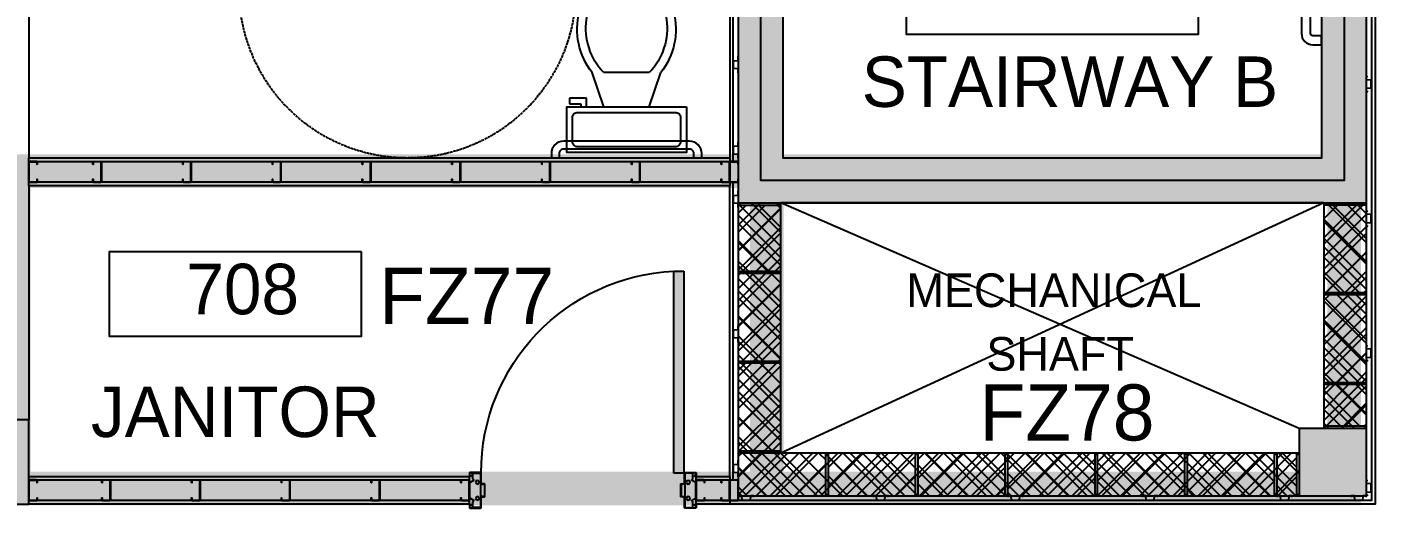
# Model space of a CAD drawing. Header units: millimetres. Extents: x 5414 to 278894, y 4264 to 146383.
# Drawn here: x 249094 to 255102, y 16096 to 18240 of the extents above; entities that cross this region are included whole.
import ezdxf
from ezdxf.enums import TextEntityAlignment as Align

# ---------------------------------------------------------------- set-up
doc = ezdxf.new("R2010")
doc.units = ezdxf.units.MM
doc.linetypes.add('Commercial Base Plan$0$ACAD_ISO02W100', pattern=[15, 12, -3])
for name, color, linetype in [('Commercial Base Plan$0$A-DR-INT', 6, 'Continuous'), ('Commercial Base Plan$0$A-GL-RMS-IDN', 6, 'Continuous'), ('Commercial Base Plan$0$A-PL-LAY-S', 6, 'Continuous'), ('Commercial Base Plan$0$H-PB-FIX', 6, 'Continuous'), ('Commercial Base Plan$0$R-FC-WSR-BRF', 6, 'Continuous'), ('E-FP-FZ', 1, 'Continuous')]:
    doc.layers.add(name, color=color, linetype=linetype)
doc.styles.add('ARCH', font='comic.ttf')
doc.styles.add('Commercial Base Plan$0$STYLUS BT', font='stylu.ttf')
pattern_1 = [(225, (182447.91, -22943.82), (42.426407, -42.426407), [])]
pattern_2 = [(135, (182447.91, -22943.82), (-42.426407, -42.426407), [])]
pattern_3 = [(225, (182047.91, -22943.82), (42.426407, -42.426407), [])]
pattern_4 = [(135, (182047.91, -22943.82), (-42.426407, -42.426407), [])]
pattern_5 = [(225, (181647.91, -22943.82), (42.426407, -42.426407), [])]
pattern_6 = [(135, (181647.91, -22943.82), (-42.426407, -42.426407), [])]
pattern_7 = [(225, (181247.91, -22943.82), (42.426407, -42.426407), [])]
pattern_8 = [(135, (181247.91, -22943.82), (-42.426407, -42.426407), [])]
pattern_9 = [(225, (180847.91, -22943.82), (42.426407, -42.426407), [])]
pattern_10 = [(135, (180847.91, -22943.82), (-42.426407, -42.426407), [])]
pattern_11 = [(225, (180447.91, -22943.82), (42.426407, -42.426407), [])]
pattern_12 = [(135, (180447.91, -22943.82), (-42.426407, -42.426407), [])]
pattern_13 = [(135, (182452.91, -23148.82), (-42.426407, -42.426407), [])]
pattern_14 = [(45, (182452.91, -23148.82), (-42.426407, 42.426407), [])]
pattern_15 = [(135, (182452.91, -23548.82), (-42.426407, -42.426407), [])]
pattern_16 = [(45, (182452.91, -23548.82), (-42.426407, 42.426407), [])]
pattern_17 = [(315, (180032.91, -23853.82), (42.426407, 42.426407), [])]
pattern_18 = [(225, (180032.91, -23853.82), (42.426407, -42.426407), [])]
pattern_19 = [(315, (180032.91, -23453.82), (42.426407, 42.426407), [])]
pattern_20 = [(225, (180032.91, -23453.82), (42.426407, -42.426407), [])]

# ---------------------------------------------------------------- blocks, each defined once
blk = doc.blocks.new('Commercial Base Plan$0$Toilet - top')
for p, q in [((9.5, -6), (9.5, -2)), ((-10, -8.5), (-8, -8.5)), ((-10, -9.5), (-10, -8.5)), ((-8, -8.5), (-8, -8)), ((-7, -8), (-7, -9.5)), ((-4, -8), (-6, -14)), ((4, -8), (6, -14)), ((-7, -9.5), (-10, -9.5)), ((4, -14), (-4, -14))]:
    blk.add_line(p, q)
blk.add_lwpolyline([(10.5, -8), (10.5, 0), (-10.5, 0), (-10.5, -8)], close=True)
for points in [[(-9.5, -2), (-9.5, -6)], [(8.5, -1), (-8.5, -1)], [(-8.5, -7), (8.5, -7)]]:
    blk.add_lwpolyline(points)
for centre, radius, start, end in [((-8.62, -1.88), 0.884, 81.8699, 188.1301), ((8.62, -1.88), 0.884, 351.8699, 98.1301), ((-8.62, -6.12), 0.884, 171.8699, 278.1301), ((8.62, -6.12), 0.884, 261.8699, 8.1301), ((3.52, -21.58), 12.17, 141.4691, 247.9714), ((4.2, -21.82), 11.33, 136.3677, 238.9468), ((-3.52, -21.58), 12.17, 292.0284, 38.5307), ((-4.2, -21.82), 11.33, 301.053, 43.6321), ((0, -27.88), 4, 245.7318, 294.2682), ((0, -29), 4, 254.8605, 285.1395)]:
    blk.add_arc(centre, radius, start, end)
blk = doc.blocks.new('Commercial Base Plan$0$wbFurringChanel 70x22')
blk.add_lwpolyline([(4.9, 2.6), (0.5, 2.6, 0.414214), (0, 2.1), (0, 0.5, 0.414214), (0.5, 0), (15.5, 0, 0.394412), (16, 0.5), (17.5, 21.5, -0.394412), (18, 22), (18.3, 22, -0.198912), (18.6, 21.9), (19.1, 21.4, 0.198912), (19.4, 21.3), (50.6, 21.3), (50.6, 21.3, 0.198912), (50.9, 21.4), (51.4, 21.9, -0.198912), (51.7, 22), (52, 22, -0.394412), (52.5, 21.5), (54, 0.5, 0.394412), (54.5, 0), (69.5, 0, 0.414214), (70, 0.5), (70, 1.5, 0.414214), (69.5, 2), (65, 2)], format="xyb")
blk = doc.blocks.new('Commercial Base Plan$0$wbC_Stud 92x38')
blk.add_lwpolyline([(-13, 38), (-3, 38, -0.414214), (0, 35), (0, 3, -0.414214), (-3, 0), (-89, 0, -0.414214), (-92, 3), (-92, 35, -0.414214), (-89, 38), (-79, 38), (-79, 37), (-89, 37, 0.414214), (-91, 35), (-91, 3, 0.414214), (-89, 1), (-3, 1, 0.414214), (-1, 3), (-1, 35, 0.414214), (-3, 37), (-13, 37)], format="xyb", close=True)
blk = doc.blocks.new('Commercial Base Plan$0$wbDoorPlan 900x124(1010ro)')
for p, q in [((54.5, 976.1), (54.5, 77)), ((99.5, 976.1), (54.5, 976.1)), ((99.5, 77), (99.5, 976.1)), ((54.5, 77), (99.5, 77)), ((1, -34.6), (1, 34.5)), ((1009, -34.6), (1009, 34.5))]:
    blk.add_line(p, q)
for points in [[(9, 65), (2, 65, -0.414214), (1, 66), (1, 77, -0.414214), (2, 78), (50, 78, -0.414214), (51, 77), (51, 29, 0.414214), (52, 28), (66, 28, -0.414214), (67, 27), (67, -27, -0.414214), (66, -28), (52, -28, 0.414214), (51, -29), (51, -77, -0.414214), (50, -78), (2, -78, -0.414214), (1, -77), (1, -66, -0.414214), (2, -65), (9, -65), (9, -64), (2, -64, 0.414214), (0, -66), (0, -77, 0.414214), (2, -79), (50, -79, 0.414214), (52, -77), (52, -29), (66, -29, 0.414214), (68, -27), (68, 27, 0.414214), (66, 29), (52, 29), (52, 77, 0.414214), (50, 79), (2, 79, 0.414214), (0, 77), (0, 66, 0.414214), (2, 64), (9, 64)], [(1001, 65), (1008, 65, 0.414214), (1009, 66), (1009, 77, 0.414214), (1008, 78), (960, 78, 0.414214), (959, 77), (959, 29, -0.414214), (958, 28), (944, 28, 0.414214), (943, 27), (943, -27, 0.414214), (944, -28), (958, -28, -0.414214), (959, -29), (959, -77, 0.414214), (960, -78), (1008, -78, 0.414214), (1009, -77), (1009, -66, 0.414214), (1008, -65), (1001, -65), (1001, -64), (1008, -64, -0.414214), (1010, -66), (1010, -77, -0.414214), (1008, -79), (960, -79, -0.414214), (958, -77), (958, -29), (944, -29, -0.414214), (942, -27), (942, 27, -0.414214), (944, 29), (958, 29), (958, 77, -0.414214), (960, 79), (1008, 79, -0.414214), (1010, 77), (1010, 66, -0.414214), (1008, 64), (1001, 64)]]:
    blk.add_lwpolyline(points, format="xyb", close=True)
for points in [[(0, -34), (0, 34), (20, 45), (15, 51.5), (15, 77), (50, 77), (50, -77), (15, -77), (15, -51.5), (20, -45)], [(1010, -34), (1010, 34), (990, 45), (995, 51.5), (995, 77), (960, 77), (960, -77), (995, -77), (995, -51.5), (990, -45)]]:
    blk.add_lwpolyline(points, close=True)
for centre in [(35, 36), (975, 36), (35, -36), (975, -36)]:
    blk.add_circle(centre, 8)
blk.add_arc((58.9, 77.9), 899.1, 359.94192, 87.41192)
blk.add_solid([(54.5, 976.1), (99.5, 976.1), (54.5, 77), (99.5, 77)])
blk = doc.blocks.new('Commercial Base Plan$0$att.RoomName&Number')
blk.add_lwpolyline([(-7.5, 0), (7.5, 0), (7.5, 5), (-7.5, 5)], close=True)
at = {"style": 'Commercial Base Plan$0$STYLUS BT'}
for tag, p in [('ROOM_NAME', (0, 9.5)), ('ROOM', (0, 2.5))]:
    blk.add_attdef(tag, text='', height=3, dxfattribs=at).set_placement(p, align=Align.MIDDLE)

msp = doc.modelspace()

# ---------------------------------------------------------------- hatches: boundary and pattern name
at = {"layer": 'Commercial Base Plan$0$A-PL-LAY-S'}
for points in [[(254764, 22251.2), (254864, 22251.2), (254864, 17656.2), (252464, 17656.2), (252464, 22251.2), (253739, 22251.2), (253739, 22451.2), (252264, 22451.2), (252264, 17456.2), (255064, 17456.2), (255064, 22451.2), (254764, 22451.2)], [(255064, 16451.2), (254764, 16451.2), (254764, 16151.2), (255064, 16151.2)]]:
    msp.add_hatch(color=256, dxfattribs=at).paths.add_polyline_path(points)
h = msp.add_hatch(dxfattribs=at)
h.set_pattern_fill('LINE', color=256, scale=25, angle=315, style=0)
h.set_pattern_definition([(315, (84972.87, -183722.72), (56.1266, 56.1266), [])])
h.paths.add_polyline_path([(254874, 16451.2), (255064, 16451.2), (255064, 17456.2), (254874, 17456.2)])
h.paths.add_polyline_path([(252264, 16151.2), (254764, 16151.2), (254764, 16341.2), (252454, 16341.2), (252454, 17456.2), (252264, 17456.2)])
h = msp.add_hatch(dxfattribs=at)
h.set_pattern_fill('LINE', color=256, scale=25, angle=45, style=0)
h.set_pattern_definition([(45, (84972.87, -183722.72), (-56.1266, 56.1266), [])])
h.paths.add_polyline_path([(254874, 16451.2), (255064, 16451.2), (255064, 17456.2), (254874, 17456.2)])
h.paths.add_polyline_path([(252264, 16151.2), (254764, 16151.2), (254764, 16341.2), (252454, 16341.2), (252454, 17456.2), (252264, 17456.2)])
h = msp.add_hatch(dxfattribs=at)
h.set_pattern_fill('_USER', color=6, scale=60, angle=-45, style=0, pattern_type=0)
h.set_pattern_definition(pattern_17)
h.paths.add_polyline_path([(255064, 17446.2), (255059, 17446.2), (254879, 17446.2), (254874, 17446.2), (254874, 17056.2), (254879, 17056.2), (255059, 17056.2), (255064, 17056.2)])
h = msp.add_hatch(dxfattribs=at)
h.set_pattern_fill('_USER', color=6, scale=60, angle=225, style=0, pattern_type=0)
h.set_pattern_definition(pattern_18)
h.paths.add_polyline_path([(254874, 17056.2), (254879, 17056.2), (255059, 17056.2), (255064, 17056.2), (255064, 17446.2), (255059, 17446.2), (254879, 17446.2), (254874, 17446.2)])
h = msp.add_hatch(dxfattribs=at)
h.set_pattern_fill('_USER', color=6, scale=60, angle=-45, style=0, pattern_type=0)
h.set_pattern_definition(pattern_17)
h.paths.add_polyline_path([(255064, 17446.2), (255059, 17446.2), (254879, 17446.2), (254874, 17446.2), (254874, 17056.2), (254879, 17056.2), (255059, 17056.2), (255064, 17056.2)])
h = msp.add_hatch(dxfattribs=at)
h.set_pattern_fill('_USER', color=6, scale=60, angle=225, style=0, pattern_type=0)
h.set_pattern_definition(pattern_18)
h.paths.add_polyline_path([(254874, 17056.2), (254879, 17056.2), (255059, 17056.2), (255064, 17056.2), (255064, 17446.2), (255059, 17446.2), (254879, 17446.2), (254874, 17446.2)])
h = msp.add_hatch(dxfattribs=at)
h.set_pattern_fill('_USER', color=6, scale=60, angle=135, style=0, pattern_type=0)
h.set_pattern_definition(pattern_15)
h.paths.add_polyline_path([(252264, 16751.2), (252269, 16751.2), (252449, 16751.2), (252454, 16751.2), (252454, 17141.2), (252449, 17141.2), (252269, 17141.2), (252264, 17141.2)])
h = msp.add_hatch(dxfattribs=at)
h.set_pattern_fill('_USER', color=6, scale=60, angle=405, style=0, pattern_type=0)
h.set_pattern_definition(pattern_16)
h.paths.add_polyline_path([(252454, 17141.2), (252449, 17141.2), (252269, 17141.2), (252264, 17141.2), (252264, 16751.2), (252269, 16751.2), (252449, 16751.2), (252454, 16751.2)])
h = msp.add_hatch(dxfattribs=at)
h.set_pattern_fill('_USER', color=6, scale=60, angle=135, style=0, pattern_type=0)
h.set_pattern_definition(pattern_15)
h.paths.add_polyline_path([(252264, 16751.2), (252269, 16751.2), (252449, 16751.2), (252454, 16751.2), (252454, 17141.2), (252449, 17141.2), (252269, 17141.2), (252264, 17141.2)])
h = msp.add_hatch(dxfattribs=at)
h.set_pattern_fill('_USER', color=6, scale=60, angle=405, style=0, pattern_type=0)
h.set_pattern_definition(pattern_16)
h.paths.add_polyline_path([(252454, 17141.2), (252449, 17141.2), (252269, 17141.2), (252264, 17141.2), (252264, 16751.2), (252269, 16751.2), (252449, 16751.2), (252454, 16751.2)])
h = msp.add_hatch(dxfattribs=at)
h.set_pattern_fill('_USER', color=6, scale=60, angle=-45, style=0, pattern_type=0)
h.set_pattern_definition(pattern_19)
h.paths.add_polyline_path([(255064, 17046.2), (255059, 17046.2), (254879, 17046.2), (254874, 17046.2), (254874, 16656.2), (254879, 16656.2), (255059, 16656.2), (255064, 16656.2)])
h = msp.add_hatch(dxfattribs=at)
h.set_pattern_fill('_USER', color=6, scale=60, angle=225, style=0, pattern_type=0)
h.set_pattern_definition(pattern_20)
h.paths.add_polyline_path([(254874, 16656.2), (254879, 16656.2), (255059, 16656.2), (255064, 16656.2), (255064, 17046.2), (255059, 17046.2), (254879, 17046.2), (254874, 17046.2)])
h = msp.add_hatch(dxfattribs=at)
h.set_pattern_fill('_USER', color=6, scale=60, angle=-45, style=0, pattern_type=0)
h.set_pattern_definition(pattern_19)
h.paths.add_polyline_path([(255064, 17046.2), (255059, 17046.2), (254879, 17046.2), (254874, 17046.2), (254874, 16656.2), (254879, 16656.2), (255059, 16656.2), (255064, 16656.2)])
h = msp.add_hatch(dxfattribs=at)
h.set_pattern_fill('_USER', color=6, scale=60, angle=225, style=0, pattern_type=0)
h.set_pattern_definition(pattern_20)
h.paths.add_polyline_path([(254874, 16656.2), (254879, 16656.2), (255059, 16656.2), (255064, 16656.2), (255064, 17046.2), (255059, 17046.2), (254879, 17046.2), (254874, 17046.2)])
h = msp.add_hatch(dxfattribs=at)
h.set_pattern_fill('_USER', color=6, scale=60, angle=135, style=0, pattern_type=0)
h.set_pattern_definition(pattern_13)
h.paths.add_polyline_path([(252264, 16351.2), (252269, 16351.2), (252449, 16351.2), (252454, 16351.2), (252454, 16741.2), (252449, 16741.2), (252269, 16741.2), (252264, 16741.2)])
h = msp.add_hatch(dxfattribs=at)
h.set_pattern_fill('_USER', color=6, scale=60, angle=405, style=0, pattern_type=0)
h.set_pattern_definition(pattern_14)
h.paths.add_polyline_path([(252454, 16741.2), (252449, 16741.2), (252269, 16741.2), (252264, 16741.2), (252264, 16351.2), (252269, 16351.2), (252449, 16351.2), (252454, 16351.2)])
h = msp.add_hatch(dxfattribs=at)
h.set_pattern_fill('_USER', color=6, scale=60, angle=135, style=0, pattern_type=0)
h.set_pattern_definition(pattern_13)
h.paths.add_polyline_path([(252264, 16351.2), (252269, 16351.2), (252449, 16351.2), (252454, 16351.2), (252454, 16741.2), (252449, 16741.2), (252269, 16741.2), (252264, 16741.2)])
h = msp.add_hatch(dxfattribs=at)
h.set_pattern_fill('_USER', color=6, scale=60, angle=405, style=0, pattern_type=0)
h.set_pattern_definition(pattern_14)
h.paths.add_polyline_path([(252454, 16741.2), (252449, 16741.2), (252269, 16741.2), (252264, 16741.2), (252264, 16351.2), (252269, 16351.2), (252449, 16351.2), (252454, 16351.2)])
h = msp.add_hatch(dxfattribs=at)
h.set_pattern_fill('_USER', color=256, scale=60, angle=225, style=0, pattern_type=0)
h.set_pattern_definition(pattern_1)
h.paths.add_polyline_path([(252654, 16336.2), (252654, 16341.2), (252264, 16341.2), (252264, 16336.2), (252264, 16156.2), (252264, 16151.2), (252654, 16151.2), (252654, 16156.2)])
h = msp.add_hatch(dxfattribs=at)
h.set_pattern_fill('_USER', color=256, scale=60, angle=135, style=0, pattern_type=0)
h.set_pattern_definition(pattern_2)
h.paths.add_polyline_path([(252654, 16336.2), (252654, 16341.2), (252264, 16341.2), (252264, 16336.2), (252264, 16156.2), (252264, 16151.2), (252654, 16151.2), (252654, 16156.2)])
h = msp.add_hatch(dxfattribs=at)
h.set_pattern_fill('_USER', color=256, scale=60, angle=225, style=0, pattern_type=0)
h.set_pattern_definition(pattern_1)
h.paths.add_polyline_path([(252654, 16336.2), (252654, 16341.2), (252264, 16341.2), (252264, 16336.2), (252264, 16156.2), (252264, 16151.2), (252654, 16151.2), (252654, 16156.2)])
h = msp.add_hatch(dxfattribs=at)
h.set_pattern_fill('_USER', color=256, scale=60, angle=135, style=0, pattern_type=0)
h.set_pattern_definition(pattern_2)
h.paths.add_polyline_path([(252654, 16336.2), (252654, 16341.2), (252264, 16341.2), (252264, 16336.2), (252264, 16156.2), (252264, 16151.2), (252654, 16151.2), (252654, 16156.2)])
h = msp.add_hatch(dxfattribs=at)
h.set_pattern_fill('_USER', color=6, scale=60, angle=225, style=0, pattern_type=0)
h.set_pattern_definition(pattern_3)
h.paths.add_polyline_path([(253054, 16151.2), (253054, 16156.2), (253054, 16336.2), (253054, 16341.2), (252664, 16341.2), (252664, 16336.2), (252664, 16156.2), (252664, 16151.2)])
h = msp.add_hatch(dxfattribs=at)
h.set_pattern_fill('_USER', color=6, scale=60, angle=495, style=0, pattern_type=0)
h.set_pattern_definition(pattern_4)
h.paths.add_polyline_path([(252664, 16341.2), (252664, 16336.2), (252664, 16156.2), (252664, 16151.2), (253054, 16151.2), (253054, 16156.2), (253054, 16336.2), (253054, 16341.2)])
h = msp.add_hatch(dxfattribs=at)
h.set_pattern_fill('_USER', color=6, scale=60, angle=225, style=0, pattern_type=0)
h.set_pattern_definition(pattern_3)
h.paths.add_polyline_path([(253054, 16151.2), (253054, 16156.2), (253054, 16336.2), (253054, 16341.2), (252664, 16341.2), (252664, 16336.2), (252664, 16156.2), (252664, 16151.2)])
h = msp.add_hatch(dxfattribs=at)
h.set_pattern_fill('_USER', color=6, scale=60, angle=495, style=0, pattern_type=0)
h.set_pattern_definition(pattern_4)
h.paths.add_polyline_path([(252664, 16341.2), (252664, 16336.2), (252664, 16156.2), (252664, 16151.2), (253054, 16151.2), (253054, 16156.2), (253054, 16336.2), (253054, 16341.2)])
h = msp.add_hatch(dxfattribs=at)
h.set_pattern_fill('_USER', color=6, scale=60, angle=225, style=0, pattern_type=0)
h.set_pattern_definition(pattern_5)
h.paths.add_polyline_path([(253454, 16151.2), (253454, 16156.2), (253454, 16336.2), (253454, 16341.2), (253064, 16341.2), (253064, 16336.2), (253064, 16156.2), (253064, 16151.2)])
h = msp.add_hatch(dxfattribs=at)
h.set_pattern_fill('_USER', color=6, scale=60, angle=495, style=0, pattern_type=0)
h.set_pattern_definition(pattern_6)
h.paths.add_polyline_path([(253064, 16341.2), (253064, 16336.2), (253064, 16156.2), (253064, 16151.2), (253454, 16151.2), (253454, 16156.2), (253454, 16336.2), (253454, 16341.2)])
h = msp.add_hatch(dxfattribs=at)
h.set_pattern_fill('_USER', color=6, scale=60, angle=225, style=0, pattern_type=0)
h.set_pattern_definition(pattern_5)
h.paths.add_polyline_path([(253454, 16151.2), (253454, 16156.2), (253454, 16336.2), (253454, 16341.2), (253064, 16341.2), (253064, 16336.2), (253064, 16156.2), (253064, 16151.2)])
h = msp.add_hatch(dxfattribs=at)
h.set_pattern_fill('_USER', color=6, scale=60, angle=495, style=0, pattern_type=0)
h.set_pattern_definition(pattern_6)
h.paths.add_polyline_path([(253064, 16341.2), (253064, 16336.2), (253064, 16156.2), (253064, 16151.2), (253454, 16151.2), (253454, 16156.2), (253454, 16336.2), (253454, 16341.2)])
h = msp.add_hatch(dxfattribs=at)
h.set_pattern_fill('_USER', color=6, scale=60, angle=225, style=0, pattern_type=0)
h.set_pattern_definition(pattern_7)
h.paths.add_polyline_path([(253854, 16151.2), (253854, 16156.2), (253854, 16336.2), (253854, 16341.2), (253464, 16341.2), (253464, 16336.2), (253464, 16156.2), (253464, 16151.2)])
h = msp.add_hatch(dxfattribs=at)
h.set_pattern_fill('_USER', color=6, scale=60, angle=495, style=0, pattern_type=0)
h.set_pattern_definition(pattern_8)
h.paths.add_polyline_path([(253464, 16341.2), (253464, 16336.2), (253464, 16156.2), (253464, 16151.2), (253854, 16151.2), (253854, 16156.2), (253854, 16336.2), (253854, 16341.2)])
h = msp.add_hatch(dxfattribs=at)
h.set_pattern_fill('_USER', color=6, scale=60, angle=225, style=0, pattern_type=0)
h.set_pattern_definition(pattern_7)
h.paths.add_polyline_path([(253854, 16151.2), (253854, 16156.2), (253854, 16336.2), (253854, 16341.2), (253464, 16341.2), (253464, 16336.2), (253464, 16156.2), (253464, 16151.2)])
h = msp.add_hatch(dxfattribs=at)
h.set_pattern_fill('_USER', color=6, scale=60, angle=495, style=0, pattern_type=0)
h.set_pattern_definition(pattern_8)
h.paths.add_polyline_path([(253464, 16341.2), (253464, 16336.2), (253464, 16156.2), (253464, 16151.2), (253854, 16151.2), (253854, 16156.2), (253854, 16336.2), (253854, 16341.2)])
h = msp.add_hatch(dxfattribs=at)
h.set_pattern_fill('_USER', color=6, scale=60, angle=225, style=0, pattern_type=0)
h.set_pattern_definition(pattern_9)
h.paths.add_polyline_path([(254254, 16151.2), (254254, 16156.2), (254254, 16336.2), (254254, 16341.2), (253864, 16341.2), (253864, 16336.2), (253864, 16156.2), (253864, 16151.2)])
h = msp.add_hatch(dxfattribs=at)
h.set_pattern_fill('_USER', color=6, scale=60, angle=495, style=0, pattern_type=0)
h.set_pattern_definition(pattern_10)
h.paths.add_polyline_path([(253864, 16341.2), (253864, 16336.2), (253864, 16156.2), (253864, 16151.2), (254254, 16151.2), (254254, 16156.2), (254254, 16336.2), (254254, 16341.2)])
h = msp.add_hatch(dxfattribs=at)
h.set_pattern_fill('_USER', color=6, scale=60, angle=225, style=0, pattern_type=0)
h.set_pattern_definition(pattern_9)
h.paths.add_polyline_path([(254254, 16151.2), (254254, 16156.2), (254254, 16336.2), (254254, 16341.2), (253864, 16341.2), (253864, 16336.2), (253864, 16156.2), (253864, 16151.2)])
h = msp.add_hatch(dxfattribs=at)
h.set_pattern_fill('_USER', color=6, scale=60, angle=495, style=0, pattern_type=0)
h.set_pattern_definition(pattern_10)
h.paths.add_polyline_path([(253864, 16341.2), (253864, 16336.2), (253864, 16156.2), (253864, 16151.2), (254254, 16151.2), (254254, 16156.2), (254254, 16336.2), (254254, 16341.2)])
h = msp.add_hatch(dxfattribs=at)
h.set_pattern_fill('_USER', color=6, scale=60, angle=225, style=0, pattern_type=0)
h.set_pattern_definition(pattern_11)
h.paths.add_polyline_path([(254654, 16151.2), (254654, 16156.2), (254654, 16336.2), (254654, 16341.2), (254264, 16341.2), (254264, 16336.2), (254264, 16156.2), (254264, 16151.2)])
h = msp.add_hatch(dxfattribs=at)
h.set_pattern_fill('_USER', color=6, scale=60, angle=495, style=0, pattern_type=0)
h.set_pattern_definition(pattern_12)
h.paths.add_polyline_path([(254264, 16341.2), (254264, 16336.2), (254264, 16156.2), (254264, 16151.2), (254654, 16151.2), (254654, 16156.2), (254654, 16336.2), (254654, 16341.2)])
h = msp.add_hatch(dxfattribs=at)
h.set_pattern_fill('_USER', color=6, scale=60, angle=225, style=0, pattern_type=0)
h.set_pattern_definition(pattern_11)
h.paths.add_polyline_path([(254654, 16151.2), (254654, 16156.2), (254654, 16336.2), (254654, 16341.2), (254264, 16341.2), (254264, 16336.2), (254264, 16156.2), (254264, 16151.2)])
h = msp.add_hatch(dxfattribs=at)
h.set_pattern_fill('_USER', color=6, scale=60, angle=495, style=0, pattern_type=0)
h.set_pattern_definition(pattern_12)
h.paths.add_polyline_path([(254264, 16341.2), (254264, 16336.2), (254264, 16156.2), (254264, 16151.2), (254654, 16151.2), (254654, 16156.2), (254654, 16336.2), (254654, 16341.2)])

# ---------------------------------------------------------------- linework, layer by layer
for p, q in [((249102, 20260.2), (249102, 17656.2)), ((249102, 17532.2), (249102, 17656.2)), ((252226, 17656.2), (252226, 17532.2)), ((249102, 17532.2), (249102, 16489.2)), ((252264, 17446.2), (252264, 17151.2)), ((252384.3, 17446.2), (252264, 17325.9)), ((252299.4, 17446.2), (252264, 17410.7)), ((252264, 17446.2), (252269, 17446.2)), ((252264, 17446.2), (252264, 17151.2)), ((252384.3, 17446.2), (252264, 17325.9)), ((252299.4, 17446.2), (252264, 17410.7)), ((252264, 17446.2), (252269, 17446.2)), ((252454, 17431), (252264, 17241)), ((252454, 17431), (252264, 17241)), ((252269, 17456.2), (252269, 17446.2)), ((252269, 17456.2), (252269, 17446.2)), ((252269.1, 17446.2), (252454, 17261.3)), ((252269.1, 17446.2), (252454, 17261.3)), ((252354, 17446.2), (252454, 17346.2)), ((252354, 17446.2), (252454, 17346.2)), ((252438.8, 17446.2), (252454, 17431)), ((252438.8, 17446.2), (252454, 17431)), ((252449, 17456.2), (252449, 17446.2)), ((252449, 17456.2), (252449, 17446.2)), ((252449, 17446.2), (252454, 17446.2)), ((252449, 17446.2), (252454, 17446.2)), ((254874, 17456.2), (252454, 16341.2)), ((254764, 16451.2), (252454, 17456.2)), ((254874, 17456.2), (252454, 16341.2)), ((254764, 16451.2), (252454, 17456.2)), ((252454, 17151.2), (252454, 17446.2)), ((252454, 17151.2), (252454, 17446.2)), ((254874, 17456.2), (254874, 16451.2)), ((254879, 17446.2), (254879, 17456.2)), ((254879, 17446.2), (254879, 17456.2)), ((255059, 17446.2), (255059, 17456.2)), ((255059, 17446.2), (255059, 17456.2)), ((255064, 16451.2), (255064, 17456.2)), ((252264, 17366.5), (252454, 17176.5)), ((252264, 17366.5), (252454, 17176.5)), ((252454, 17346.2), (252264, 17156.2)), ((252454, 17346.2), (252264, 17156.2)), ((252264, 17281.6), (252394.4, 17151.2)), ((252264, 17281.6), (252394.4, 17151.2)), ((252454, 17261.3), (252343.8, 17151.2)), ((252454, 17261.3), (252343.8, 17151.2)), ((252264, 17196.8), (252309.6, 17151.2)), ((252264, 17196.8), (252309.6, 17151.2)), ((252264, 17151.2), (252269, 17151.2)), ((252264, 17151.2), (252269, 17151.2)), ((252269, 17151.2), (252269, 17141.2)), ((252269, 17151.2), (252269, 17141.2)), ((252454, 17176.5), (252428.7, 17151.2)), ((252454, 17176.5), (252428.7, 17151.2)), ((252449, 17151.2), (252454, 17151.2)), ((252449, 17151.2), (252449, 17141.2)), ((252449, 17151.2), (252454, 17151.2)), ((252449, 17151.2), (252449, 17141.2)), ((254879, 17046.2), (254879, 17056.2)), ((254879, 17046.2), (254879, 17056.2)), ((255059, 17046.2), (255059, 17056.2)), ((255059, 17046.2), (255059, 17056.2)), ((252269, 16751.2), (252269, 16741.2)), ((252269, 16751.2), (252269, 16741.2)), ((252449, 16751.2), (252449, 16741.2)), ((252449, 16751.2), (252449, 16741.2)), ((254879, 16646.2), (254874, 16646.2)), ((254874, 16646.2), (254874, 16461.2)), ((254874, 16620.9), (254899.3, 16646.2)), ((254874, 16536), (254984.1, 16646.2)), ((254879, 16646.2), (254874, 16646.2)), ((254874, 16646.2), (254874, 16461.2)), ((254874, 16620.9), (254899.3, 16646.2)), ((254874, 16536), (254984.1, 16646.2)), ((254879, 16646.2), (254879, 16656.2)), ((254879, 16646.2), (254879, 16656.2)), ((255059, 16646.2), (254879, 16646.2)), ((255059, 16646.2), (254879, 16646.2)), ((255064, 16515.7), (254933.5, 16646.2)), ((255064, 16515.7), (254933.5, 16646.2)), ((255064, 16600.6), (255018.4, 16646.2)), ((255064, 16600.6), (255018.4, 16646.2)), ((255059, 16646.2), (255059, 16656.2)), ((255059, 16646.2), (255059, 16656.2)), ((255064, 16646.2), (255059, 16646.2)), ((255064, 16646.2), (255059, 16646.2)), ((255064, 16461.2), (255064, 16646.2)), ((255064, 16461.2), (255064, 16646.2)), ((255033.7, 16461.2), (254874, 16620.9)), ((255033.7, 16461.2), (254874, 16620.9)), ((254884, 16461.2), (255064, 16641.2)), ((254884, 16461.2), (255064, 16641.2)), ((254948.8, 16461.2), (254874, 16536)), ((254948.8, 16461.2), (254874, 16536)), ((254968.8, 16461.2), (255064, 16556.3)), ((254968.8, 16461.2), (255064, 16556.3)), ((255053.7, 16461.2), (255064, 16471.5)), ((255053.7, 16461.2), (255064, 16471.5)), ((254879, 16461.2), (254874, 16461.2)), ((254879, 16461.2), (254874, 16461.2)), ((254879, 16451.2), (254879, 16461.2)), ((255059, 16461.2), (254879, 16461.2)), ((254879, 16451.2), (254879, 16461.2)), ((255059, 16461.2), (254879, 16461.2)), ((255059, 16451.2), (255059, 16461.2)), ((255064, 16461.2), (255059, 16461.2)), ((255059, 16451.2), (255059, 16461.2)), ((255064, 16461.2), (255059, 16461.2)), ((252269, 16351.2), (252269, 16341.2)), ((252269, 16351.2), (252269, 16341.2)), ((252449, 16351.2), (252449, 16341.2)), ((252449, 16351.2), (252449, 16341.2)), ((252654, 16336.2), (252664, 16336.2)), ((252654, 16336.2), (252664, 16336.2)), ((253054, 16336.2), (253064, 16336.2)), ((253054, 16336.2), (253064, 16336.2)), ((253454, 16336.2), (253464, 16336.2)), ((253454, 16336.2), (253464, 16336.2)), ((253854, 16336.2), (253864, 16336.2)), ((253854, 16336.2), (253864, 16336.2)), ((254254, 16336.2), (254264, 16336.2)), ((254254, 16336.2), (254264, 16336.2)), ((254654, 16336.2), (254664, 16336.2)), ((254654, 16336.2), (254664, 16336.2)), ((254664, 16315.9), (254689.3, 16341.2)), ((254664, 16315.9), (254689.3, 16341.2)), ((254664, 16231), (254754, 16321)), ((254664, 16231), (254754, 16321)), ((254689.3, 16341.2), (254754, 16276.5)), ((254689.3, 16341.2), (254754, 16276.5)), ((254754, 16336.2), (254764, 16336.2)), ((254754, 16336.2), (254764, 16336.2)), ((251066, 16113.2), (251066, 16237.2)), ((252076, 16113.2), (252076, 16237.2)), ((252226, 16237.2), (252226, 16113.2)), ((254664, 16281.6), (254754, 16191.6)), ((254664, 16281.6), (254754, 16191.6)), ((254669, 16151.2), (254754, 16236.2)), ((254669, 16151.2), (254754, 16236.2)), ((254664, 16196.8), (254709.6, 16151.2)), ((254664, 16196.8), (254709.6, 16151.2)), ((252654, 16156.2), (252664, 16156.2)), ((252654, 16156.2), (252664, 16156.2)), ((253054, 16156.2), (253064, 16156.2)), ((253054, 16156.2), (253064, 16156.2)), ((253454, 16156.2), (253464, 16156.2)), ((253454, 16156.2), (253464, 16156.2)), ((253854, 16156.2), (253864, 16156.2)), ((253854, 16156.2), (253864, 16156.2)), ((254254, 16156.2), (254264, 16156.2)), ((254254, 16156.2), (254264, 16156.2)), ((254654, 16156.2), (254664, 16156.2)), ((254654, 16156.2), (254664, 16156.2)), ((254754, 16156.2), (254764, 16156.2)), ((254754, 16156.2), (254764, 16156.2))]:
    msp.add_line(p, q, dxfattribs=at)
for points in [[(254726, 22399.2), (254726, 22489.2), (255102, 22489.2), (255102, 16113.2), (252226, 16113.2), (252076, 16113.2)], [(254742, 22399.2), (254742, 22473.2), (255086, 22473.2), (255086, 16129.2), (252242, 16129.2), (252076, 16129.2)], [(254764, 22351.2), (254864, 22351.2), (254964, 22351.2), (254964, 17656.2), (254964, 17556.2), (252464, 17556.2), (252364, 17556.2), (252364, 22251.2), (252364, 22351.2), (253739, 22351.2)], [(254764, 22251.2), (254864, 22251.2), (254864, 17656.2), (252464, 17656.2), (252464, 22251.2), (253739, 22251.2)], [(249102, 17640.2), (252242, 17640.2), (252242, 21481.2), (250262, 21481.2)], [(251296, 21465.2), (252226, 21465.2), (252226, 17656.2), (249102, 17656.2)], [(254314, 20991.2), (254314, 18206.2), (253014, 18206.2), (253014, 19266.9)], [(254314, 20976.2), (254314, 18206.2), (253014, 18206.2), (253014, 19266.9)], [(252076, 16221.2), (252242, 16221.2), (252242, 17548.2), (249102, 17548.2)], [(252076, 16237.2), (252226, 16237.2), (252226, 17532.2), (249102, 17532.2)], [(252264, 17456.2), (252264, 16151.2), (254764, 16151.2)], [(252269, 17446.2), (252449, 17446.2)], [(252269, 17446.2), (252449, 17446.2)], [(254764, 16341.2), (252454, 16341.2), (252454, 17456.2)], [(254874, 17456.2), (252454, 17456.2)], [(254879, 17446.2), (254874, 17446.2), (254874, 17056.2), (254879, 17056.2)], [(254879, 17446.2), (254874, 17446.2), (254874, 17056.2), (254879, 17056.2)], [(255064, 17056.2), (255064, 17446.2), (255059, 17446.2)], [(255064, 17056.2), (255064, 17446.2), (255059, 17446.2)], [(252264, 17141.2), (252264, 16751.2), (252269, 16751.2)], [(252269, 17141.2), (252264, 17141.2)], [(252264, 17141.2), (252264, 16751.2), (252269, 16751.2)], [(252269, 17141.2), (252264, 17141.2)], [(252269, 17151.2), (252449, 17151.2)], [(252269, 17151.2), (252449, 17151.2)], [(252449, 16751.2), (252454, 16751.2), (252454, 17141.2), (252449, 17141.2)], [(252449, 16751.2), (252454, 16751.2), (252454, 17141.2), (252449, 17141.2)], [(254879, 17046.2), (254874, 17046.2), (254874, 16656.2), (254879, 16656.2)], [(254879, 17046.2), (254874, 17046.2), (254874, 16656.2), (254879, 16656.2)], [(255059, 17056.2), (255064, 17056.2)], [(255059, 17056.2), (255064, 17056.2)], [(255064, 16656.2), (255064, 17046.2), (255059, 17046.2)], [(255064, 16656.2), (255064, 17046.2), (255059, 17046.2)], [(252264, 16741.2), (252264, 16351.2), (252269, 16351.2)], [(252269, 16741.2), (252264, 16741.2)], [(252264, 16741.2), (252264, 16351.2), (252269, 16351.2)], [(252269, 16741.2), (252264, 16741.2)], [(252449, 16351.2), (252454, 16351.2), (252454, 16741.2), (252449, 16741.2)], [(252449, 16351.2), (252454, 16351.2), (252454, 16741.2), (252449, 16741.2)], [(255059, 16656.2), (255064, 16656.2)], [(255059, 16656.2), (255064, 16656.2)], [(252269, 16341.2), (252264, 16341.2), (252264, 16336.2)], [(252269, 16341.2), (252264, 16341.2), (252264, 16336.2)], [(252264, 16336.2), (252264, 16156.2)], [(252264, 16336.2), (252264, 16156.2)], [(252449, 16341.2), (252269, 16341.2)], [(252449, 16341.2), (252269, 16341.2)], [(252654, 16336.2), (252654, 16341.2), (252449, 16341.2)], [(252654, 16336.2), (252654, 16341.2), (252449, 16341.2)], [(252654, 16156.2), (252654, 16336.2)], [(252654, 16156.2), (252654, 16336.2)], [(253054, 16336.2), (253054, 16341.2), (252664, 16341.2), (252664, 16336.2)], [(253054, 16336.2), (253054, 16341.2), (252664, 16341.2), (252664, 16336.2)], [(253454, 16336.2), (253454, 16341.2), (253064, 16341.2), (253064, 16336.2)], [(253454, 16336.2), (253454, 16341.2), (253064, 16341.2), (253064, 16336.2)], [(253854, 16336.2), (253854, 16341.2), (253464, 16341.2), (253464, 16336.2)], [(253854, 16336.2), (253854, 16341.2), (253464, 16341.2), (253464, 16336.2)], [(254254, 16336.2), (254254, 16341.2), (253864, 16341.2), (253864, 16336.2)], [(254254, 16336.2), (254254, 16341.2), (253864, 16341.2), (253864, 16336.2)], [(254654, 16336.2), (254654, 16341.2), (254264, 16341.2), (254264, 16336.2)], [(254654, 16336.2), (254654, 16341.2), (254264, 16341.2), (254264, 16336.2)], [(254754, 16341.2), (254664, 16341.2), (254664, 16336.2)], [(254754, 16341.2), (254664, 16341.2), (254664, 16336.2)], [(254664, 16336.2), (254664, 16156.2)], [(254664, 16336.2), (254664, 16156.2)], [(254754, 16336.2), (254754, 16341.2)], [(254754, 16336.2), (254754, 16341.2)], [(254754, 16156.2), (254754, 16336.2)], [(254754, 16156.2), (254754, 16336.2)], [(249102, 16237.2), (251066, 16237.2)], [(249102, 16221.2), (251066, 16221.2)], [(251066, 16129.2), (249102, 16129.2)], [(251066, 16113.2), (249102, 16113.2)], [(252264, 16151.2), (252654, 16151.2), (252654, 16156.2)], [(252264, 16156.2), (252264, 16151.2)], [(252264, 16151.2), (252654, 16151.2), (252654, 16156.2)], [(252264, 16156.2), (252264, 16151.2)], [(252664, 16151.2), (253054, 16151.2), (253054, 16156.2)], [(252664, 16156.2), (252664, 16151.2)], [(252664, 16151.2), (253054, 16151.2), (253054, 16156.2)], [(252664, 16156.2), (252664, 16151.2)], [(253064, 16151.2), (253454, 16151.2), (253454, 16156.2)], [(253064, 16156.2), (253064, 16151.2)], [(253064, 16151.2), (253454, 16151.2), (253454, 16156.2)], [(253064, 16156.2), (253064, 16151.2)], [(253464, 16151.2), (253854, 16151.2), (253854, 16156.2)], [(253464, 16156.2), (253464, 16151.2)], [(253464, 16151.2), (253854, 16151.2), (253854, 16156.2)], [(253464, 16156.2), (253464, 16151.2)], [(253864, 16151.2), (254254, 16151.2), (254254, 16156.2)], [(253864, 16156.2), (253864, 16151.2)], [(253864, 16151.2), (254254, 16151.2), (254254, 16156.2)], [(253864, 16156.2), (253864, 16151.2)], [(254264, 16151.2), (254654, 16151.2), (254654, 16156.2)], [(254264, 16156.2), (254264, 16151.2)], [(254264, 16151.2), (254654, 16151.2), (254654, 16156.2)], [(254264, 16156.2), (254264, 16151.2)], [(254664, 16156.2), (254664, 16151.2)], [(254664, 16156.2), (254664, 16151.2)], [(254664, 16151.2), (254754, 16151.2)], [(254664, 16151.2), (254754, 16151.2)], [(254754, 16151.2), (254754, 16156.2)], [(254754, 16151.2), (254754, 16156.2)]]:
    msp.add_lwpolyline(points, dxfattribs=at)
for points in [[(254764, 22251.2), (254864, 22251.2), (254864, 17656.2), (252464, 17656.2), (252464, 22251.2), (253739, 22251.2), (253739, 22451.2), (252264, 22451.2), (252264, 17456.2), (255064, 17456.2), (255064, 22451.2), (254764, 22451.2)], [(254874, 16451.2), (254764, 16451.2), (254764, 16341.2), (252454, 16341.2), (252454, 17456.2), (254874, 17456.2)], [(255064, 16451.2), (254764, 16451.2), (254764, 16151.2), (255064, 16151.2)]]:
    msp.add_lwpolyline(points, close=True, dxfattribs=at)
msp.add_lwpolyline([(254844.1, 21351.2), (254864, 21351.2), (254864, 21391.2), (254824, 21391.2, 0.414214), (254774, 21341.2), (254774, 21051.2), (254774, 18496.2), (254774, 18211.2, 0.414214), (254824, 18161.2), (254864, 18161.2), (254864, 18201.2), (254824, 18201.2, -0.414214), (254814, 18211.2), (254814, 18496.2), (254814, 21051.2), (254814, 21341.2, -0.414214), (254824, 21351.2), (254844.1, 21351.2)], format="xyb", dxfattribs=at)
at = {"layer": 'Commercial Base Plan$0$A-PL-LAY-S', "color": 5}
for points in [[(255059, 17446.2), (254879, 17446.2)], [(255059, 17446.2), (254879, 17446.2)], [(252449, 17141.2), (252269, 17141.2)], [(252449, 17141.2), (252269, 17141.2)], [(254879, 17056.2), (255059, 17056.2)], [(254879, 17056.2), (255059, 17056.2)], [(255059, 17046.2), (254879, 17046.2)], [(255059, 17046.2), (254879, 17046.2)], [(252269, 16751.2), (252449, 16751.2)], [(252269, 16751.2), (252449, 16751.2)], [(252449, 16741.2), (252269, 16741.2)], [(252449, 16741.2), (252269, 16741.2)], [(254879, 16656.2), (255059, 16656.2)], [(254879, 16656.2), (255059, 16656.2)], [(252269, 16351.2), (252449, 16351.2)], [(252269, 16351.2), (252449, 16351.2)], [(252664, 16336.2), (252664, 16156.2)], [(252664, 16336.2), (252664, 16156.2)], [(253054, 16156.2), (253054, 16336.2)], [(253054, 16156.2), (253054, 16336.2)], [(253064, 16336.2), (253064, 16156.2)], [(253064, 16336.2), (253064, 16156.2)], [(253454, 16156.2), (253454, 16336.2)], [(253454, 16156.2), (253454, 16336.2)], [(253464, 16336.2), (253464, 16156.2)], [(253464, 16336.2), (253464, 16156.2)], [(253854, 16156.2), (253854, 16336.2)], [(253854, 16156.2), (253854, 16336.2)], [(253864, 16336.2), (253864, 16156.2)], [(253864, 16336.2), (253864, 16156.2)], [(254254, 16156.2), (254254, 16336.2)], [(254254, 16156.2), (254254, 16336.2)], [(254264, 16336.2), (254264, 16156.2)], [(254264, 16336.2), (254264, 16156.2)], [(254654, 16156.2), (254654, 16336.2)], [(254654, 16156.2), (254654, 16336.2)]]:
    msp.add_lwpolyline(points, dxfattribs=at)
at = {"layer": 'Commercial Base Plan$0$A-PL-LAY-S', "linetype": 'Continuous'}
msp.add_lwpolyline([(249102, 16489.2), (248726, 16489.2), (248726, 16113.2), (249102, 16113.2)], close=True, dxfattribs=at)
at = {"layer": 'Commercial Base Plan$0$R-FC-WSR-BRF'}
for points in [[(252101, 17656.2), (252101, 17676.2, 0.414214), (252046, 17731.2), (251486, 17731.2, 0.414214), (251431, 17676.2), (251431, 17656.2)], [(252066, 17656.2), (252066, 17676.2, 0.414214), (252046, 17696.2), (251486, 17696.2, 0.414214), (251466, 17676.2), (251466, 17656.2)]]:
    msp.add_lwpolyline(points, format="xyb", dxfattribs=at)
at = {"layer": 'Commercial Base Plan$0$R-FC-WSR-BRF', "linetype": 'Commercial Base Plan$0$ACAD_ISO02W100'}
msp.add_circle((250789.8, 18406.2), 750, dxfattribs=at)
at = {"layer": 'E-FP-FZ', "const_width": 150}
for points in [[(252391.2, 16182.9), (254964, 16182.9), (254964, 22351.2), (252391.2, 22351.2)], [(249035.2, 17597.5), (252391.2, 17597.5), (252391.2, 16182.9), (249035.2, 16182.9)]]:
    msp.add_lwpolyline(points, close=True, dxfattribs=at)
msp.add_lwpolyline([(252391.2, 17597.5), (254964, 17597.5)], dxfattribs=at)

# ---------------------------------------------------------------- block references
at = {"layer": 'Commercial Base Plan$0$A-DR-INT', "xscale": -1}
msp.add_blockref('Commercial Base Plan$0$wbDoorPlan 900x124(1010ro)', (252076, 16175.2), dxfattribs=at)
at = {"layer": 'Commercial Base Plan$0$A-GL-RMS-IDN'}
ref = msp.add_blockref('Commercial Base Plan$0$att.RoomName&Number', (250022.6, 17237.7), dxfattribs=dict(at, xscale=75, yscale=75, zscale=75, rotation=180))
ref.add_attrib('ROOM', '708', dxfattribs={"layer": '0', "height": 225, "style": 'Commercial Base Plan$0$STYLUS BT'}).set_placement((250055.4, 17072.4), align=Align.MIDDLE)
ref.add_attrib('ROOM_NAME', 'JANITOR', dxfattribs={"layer": '0', "height": 225, "style": 'Commercial Base Plan$0$STYLUS BT'}).set_placement((250022.6, 16525.2), align=Align.MIDDLE)
at = {"layer": 'Commercial Base Plan$0$A-PL-LAY-S'}
for name, p, rotation in [('Commercial Base Plan$0$wbFurringChanel 70x22', (252264, 18037.2), 90.00000000000001), ('Commercial Base Plan$0$wbFurringChanel 70x22', (252264, 17656.2), 90.00000000000001), ('Commercial Base Plan$0$wbC_Stud 92x38', (249426, 17640.2), 90.00000000000001), ('Commercial Base Plan$0$wbC_Stud 92x38', (249826, 17640.2), 90.00000000000001), ('Commercial Base Plan$0$wbC_Stud 92x38', (250226, 17640.2), 90.00000000000001), ('Commercial Base Plan$0$wbC_Stud 92x38', (250626, 17640.2), 90.00000000000001), ('Commercial Base Plan$0$wbC_Stud 92x38', (251026, 17640.2), 90.00000000000001), ('Commercial Base Plan$0$wbC_Stud 92x38', (251426, 17640.2), 90.00000000000001), ('Commercial Base Plan$0$wbC_Stud 92x38', (251826, 17640.2), 90.00000000000001), ('Commercial Base Plan$0$wbC_Stud 92x38', (252226, 17640.2), 90.00000000000001), ('Commercial Base Plan$0$wbFurringChanel 70x22', (252264, 17437.2), 90.00000000000001), ('Commercial Base Plan$0$wbFurringChanel 70x22', (252264, 16837.2), 90.00000000000001), ('Commercial Base Plan$0$wbFurringChanel 70x22', (252264, 16237.2), 90.00000000000001), ('Commercial Base Plan$0$wbC_Stud 92x38', (249466, 16221.2), 90.00000000000001), ('Commercial Base Plan$0$wbC_Stud 92x38', (249866, 16221.2), 90.00000000000001), ('Commercial Base Plan$0$wbC_Stud 92x38', (250266, 16221.2), 90.00000000000001), ('Commercial Base Plan$0$wbC_Stud 92x38', (250666, 16221.2), 90.00000000000001), ('Commercial Base Plan$0$wbC_Stud 92x38', (251066, 16221.2), 90.00000000000001), ('Commercial Base Plan$0$wbC_Stud 92x38', (252226, 16221.2), 90.00000000000001), ('Commercial Base Plan$0$wbC_Stud 92x38', (252264, 16221.2), 90.00000000000001), ('Commercial Base Plan$0$wbFurringChanel 70x22', (252334, 16151.2), 180), ('Commercial Base Plan$0$wbFurringChanel 70x22', (252934, 16151.2), 180), ('Commercial Base Plan$0$wbFurringChanel 70x22', (253534, 16151.2), 180), ('Commercial Base Plan$0$wbFurringChanel 70x22', (254134, 16151.2), 180), ('Commercial Base Plan$0$wbFurringChanel 70x22', (254734, 16151.2), 180), ('Commercial Base Plan$0$wbFurringChanel 70x22', (255064, 16151.2), 180)]:
    msp.add_blockref(name, p, dxfattribs=dict(at, rotation=rotation))
at = {"layer": 'Commercial Base Plan$0$A-PL-LAY-S', "xscale": -1, "rotation": 270}
for name, p in [('Commercial Base Plan$0$wbFurringChanel 70x22', (255064, 17951.2)), ('Commercial Base Plan$0$wbC_Stud 92x38', (249102, 17640.2)), ('Commercial Base Plan$0$wbC_Stud 92x38', (252226, 17640.2)), ('Commercial Base Plan$0$wbFurringChanel 70x22', (255064, 17351.2)), ('Commercial Base Plan$0$wbFurringChanel 70x22', (255064, 16751.2)), ('Commercial Base Plan$0$wbC_Stud 92x38', (249102, 16221.2)), ('Commercial Base Plan$0$wbC_Stud 92x38', (252076, 16221.2)), ('Commercial Base Plan$0$wbFurringChanel 70x22', (255064, 16151.2))]:
    msp.add_blockref(name, p, dxfattribs=at)
at = {"layer": 'Commercial Base Plan$0$H-PB-FIX', "xscale": -25.39999999999418, "yscale": 25.39999999999418, "zscale": 25.4, "rotation": 180}
msp.add_blockref('Commercial Base Plan$0$Toilet - top', (251766, 17681.2), dxfattribs=at)

# ---------------------------------------------------------------- texts
at = {"layer": 'Commercial Base Plan$0$A-GL-RMS-IDN', "style": 'Commercial Base Plan$0$STYLUS BT'}
msp.add_text('STAIRWAY B', height=225, dxfattribs=at).set_placement((252814.4, 17883.9))
for s, p in [('MECHANICAL ', (253698.7, 16991.7)), ('SHAFT', (253698.7, 16708.3))]:
    msp.add_text(s, height=150, dxfattribs=at).set_placement(p, align=Align.CENTER)
at = {"layer": 'E-FP-FZ', "style": 'ARCH'}
for s, p in [('FZ77', (251053.8, 17042)), ('FZ78', (253728.9, 16522.1))]:
    msp.add_text(s, height=250, dxfattribs=at).set_placement(p, align=Align.MIDDLE_CENTER)

doc.saveas('drawing.dxf')
